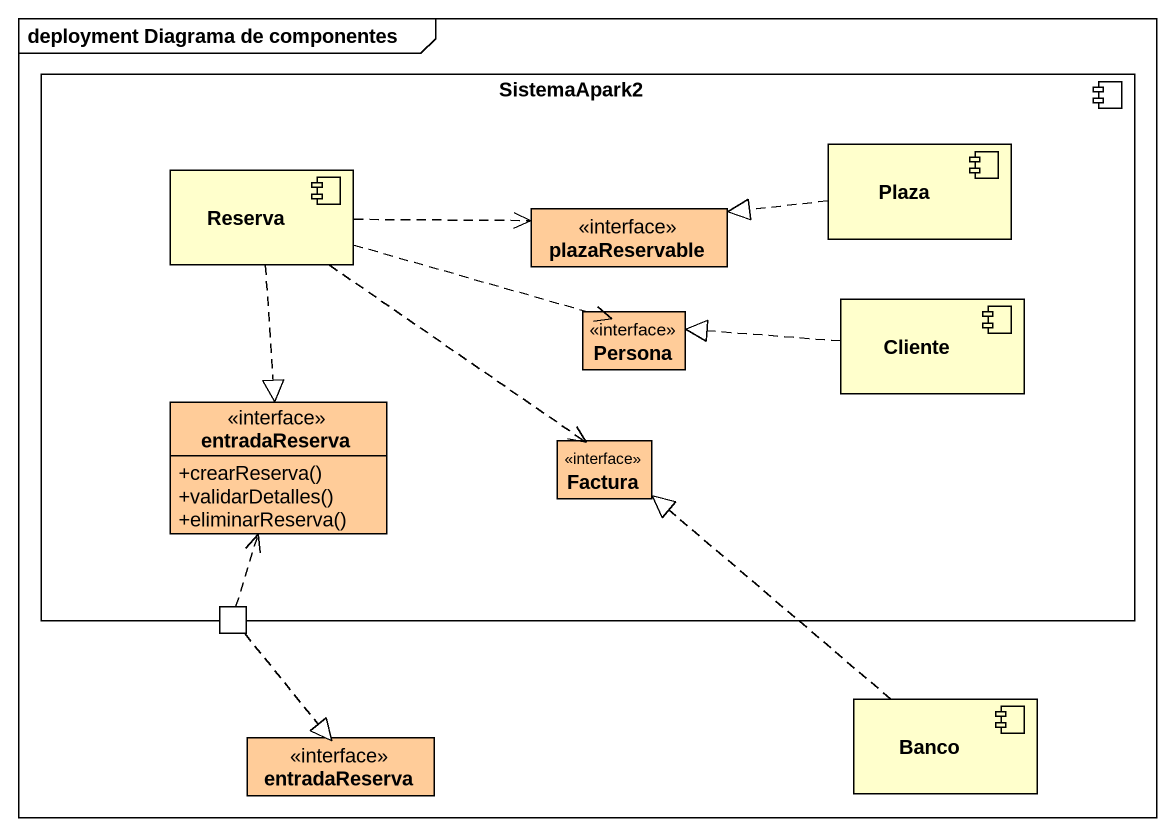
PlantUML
@startuml
mainframe deployment Diagrama de componentes
allowmixing
hide circle
hide empty members
skinparam classAttributeIconSize 0
component SistemaApark2 {
  component Plaza
  component Reserva
  interface plazaReservable #FFCC99
  interface Persona #FFCC99
  component Cliente
  interface entradaReserva #FFCC99 {
    +crearReserva()
    +validarDetalles()
    +eliminarReserva()
  }
  interface Factura #FFCC99
  port " " as port1
}
interface "entradaReserva" as entradaReserva_2 #FFCC99
component Banco
Plaza .left.|> plazaReservable
Reserva .right.> plazaReservable
Reserva .right.> Persona
Reserva ..|> entradaReserva
Reserva ..> Factura
Cliente .left.|> Persona
port1 .up.> entradaReserva
port1 ..|> entradaReserva_2
Banco .up.|> Factura
@enduml
